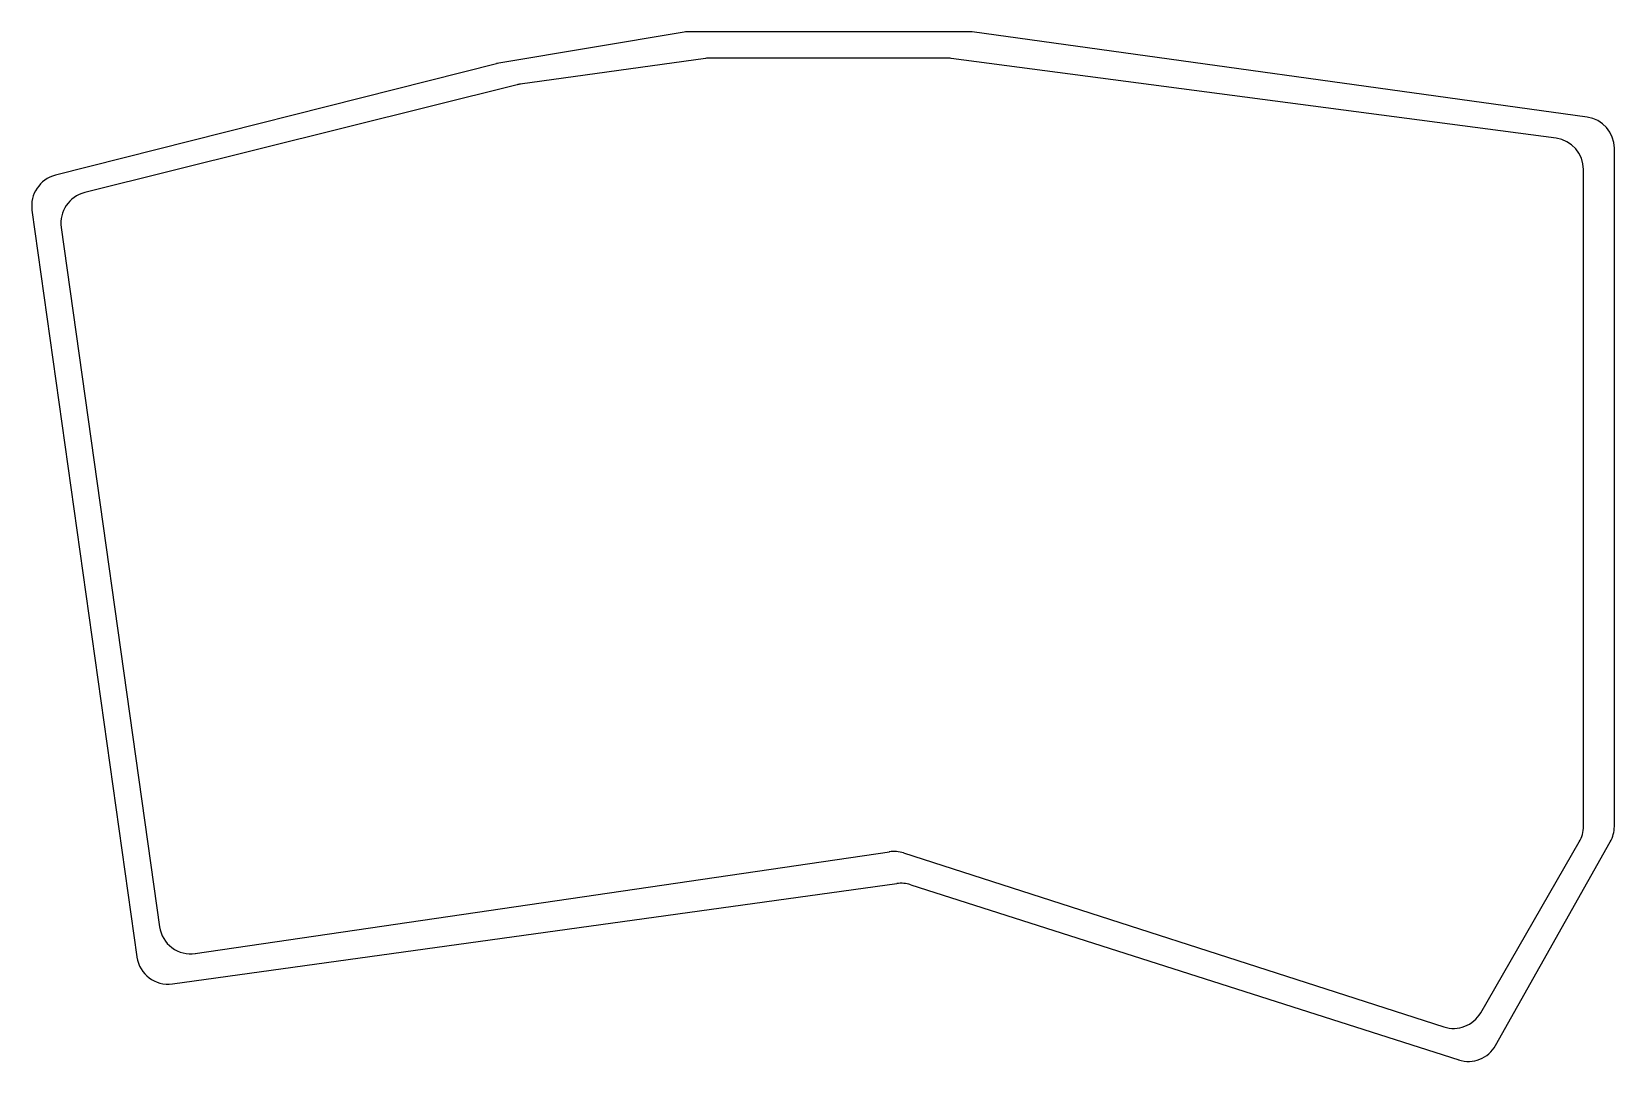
# Model space of a CAD drawing. Header units: millimetres. Extents: x 65 to 216, y -170 to -72.
import ezdxf

# ---------------------------------------------------------------- set-up
doc = ezdxf.new("R2010")
doc.units = ezdxf.units.MM

msp = doc.modelspace()

# ---------------------------------------------------------------- linework, layer by layer
for p, q in [((127.51, -71.77), (109.88, -74.73)), ((154.55, -71.73), (128.01, -71.73)), ((213.55, -79.86), (154.96, -71.75)), ((109.64, -74.78), (67.62, -85.41)), ((129.55, -74.27), (111.91, -76.72)), ((152.56, -74.25), (129.96, -74.25)), ((210.59, -81.88), (152.95, -74.27)), ((111.6, -76.78), (70.43, -87.05)), ((216.14, -147.43), (216.14, -82.83)), ((213.2, -147.42), (213.2, -84.86)), ((65.39, -88.74), (75.39, -159.87)), ((68.18, -90.37), (77.55, -157)), ((203.41, -165.18), (212.8, -148.92)), ((204.83, -168.29), (215.75, -148.9)), ((80.95, -159.55), (147.07, -149.85)), ((148.42, -149.96), (199.89, -166.54)), ((78.77, -162.43), (147.78, -152.88)), ((149.11, -152.99), (201.31, -169.67))]:
    msp.add_line(p, q)
for centre, start, end in [((128.01, -74.73), 90, 99.5243), ((154.55, -74.73), 82.1264, 90), ((110.37, -77.68), 99.5243, 104.2045), ((129.96, -77.25), 90, 97.9072), ((152.56, -77.25), 82.4786, 90), ((112.33, -79.7), 97.9072, 103.9935), ((213.14, -82.83), 0, 82.1264), ((210.2, -84.86), 0, 82.4786), ((68.36, -88.32), 104.2045, 188), ((71.15, -89.96), 103.9935, 188), ((210.2, -147.42), 330, 0), ((213.14, -147.43), 330.6071, 0), ((147.5, -152.82), 72.1494, 98.3489), ((148.19, -155.85), 72.2805, 97.8763), ((80.52, -156.58), 188, 278.3489), ((78.36, -159.46), 188, 277.8763), ((200.81, -163.68), 252.1494, 330), ((202.22, -166.82), 252.2805, 330.6071)]:
    msp.add_arc(centre, 3, start, end)

doc.saveas('drawing.dxf')
